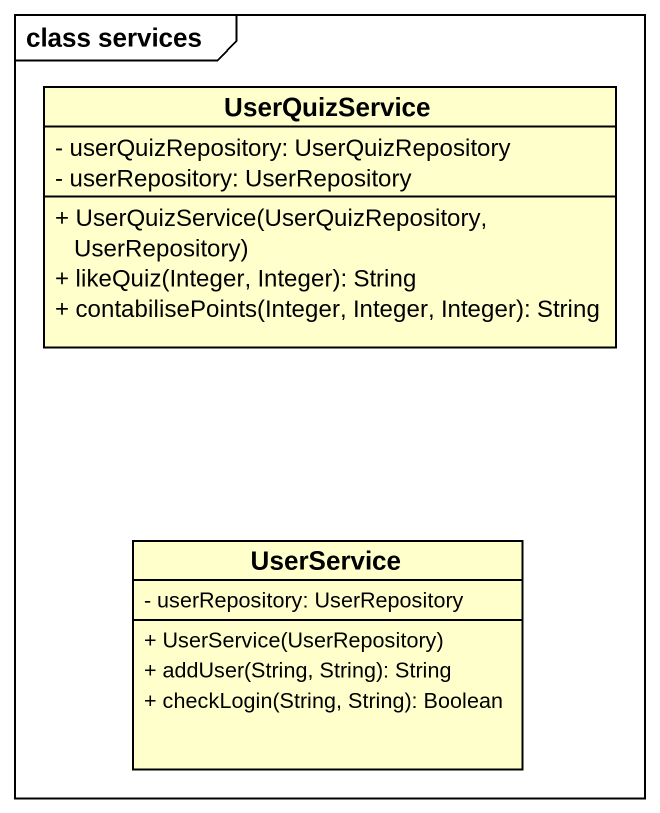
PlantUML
@startuml
mainframe class services
hide circle
hide empty members
skinparam classAttributeIconSize 0
class UserQuizService {
  - userQuizRepository: UserQuizRepository
  - userRepository: UserRepository
  + UserQuizService(UserQuizRepository, UserRepository)
  + likeQuiz(Integer, Integer): String
  + contabilisePoints(Integer, Integer, Integer): String
}
class UserService {
  - userRepository: UserRepository
  + UserService(UserRepository)
  + addUser(String, String): String
  + checkLogin(String, String): Boolean
}
@enduml
